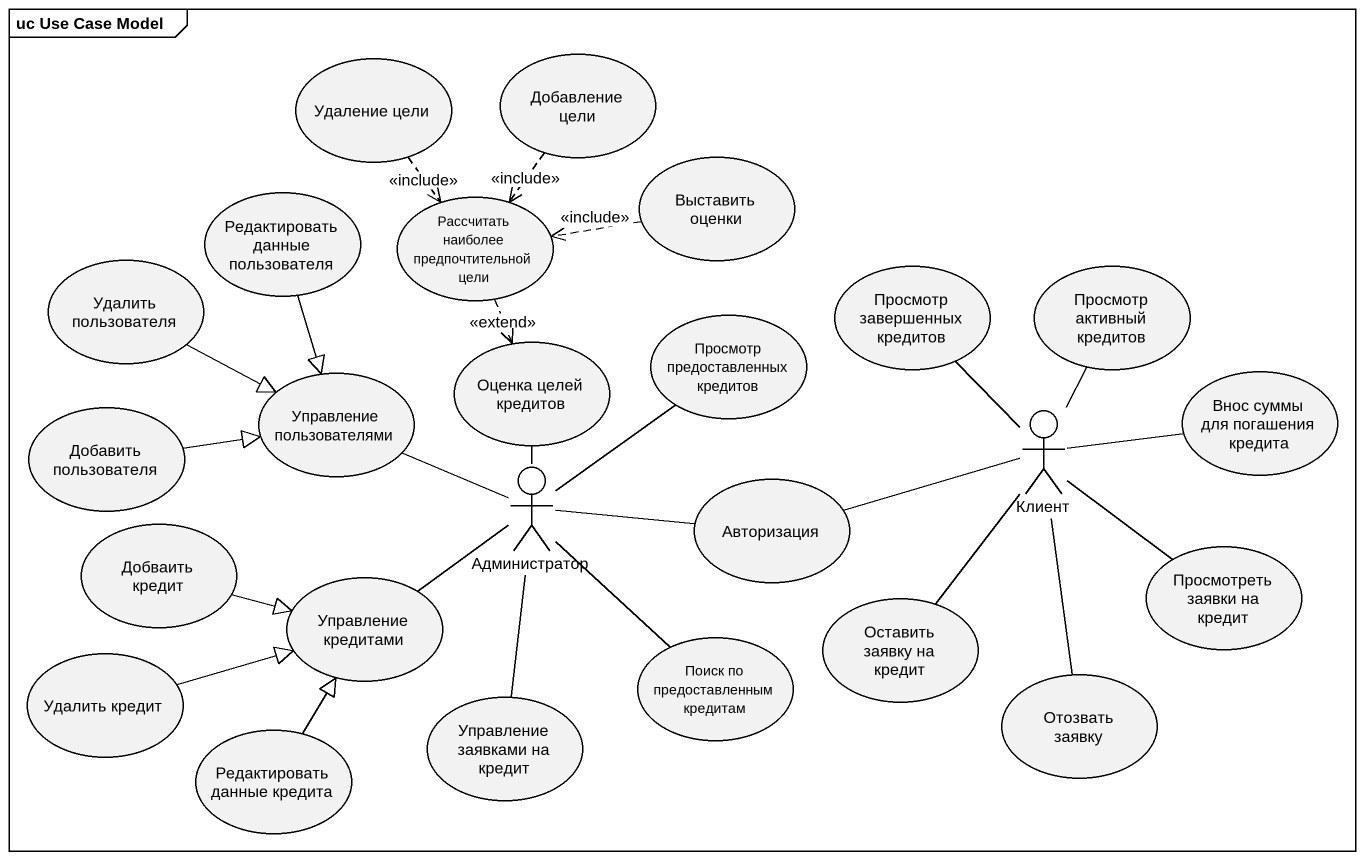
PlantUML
@startuml
mainframe uc Use Case Model
usecase "Удаление цели" as Удаление_цели
usecase "Добавление цели" as Добавление_цели
usecase "Редактировать данные пользователя" as Редактировать_данные
usecase "Выставить оценки" as Выставить_оценки
usecase "Удалить пользователя" as Удалить_пользователя
usecase "Рассчитать наиболее предпочтительной цели" as Рассчитать_наиболее
usecase "Просмотр предоставленных кредитов" as Просмотр_предоставленных
usecase "Просмотр завершенных кредитов" as Просмотр_завершенных
usecase "Просмотр активный кредитов" as Просмотр_активный_кредитов
usecase "Управление пользователями" as Управление_пользователями
usecase "Оценка целей кредитов" as Оценка_целей_кредитов
usecase "Внос суммы для погашения кредита" as Внос_суммы_для_погашения
usecase "Добавить пользователя" as Добавить_пользователя
actor Клиент
usecase "Добваить кредит" as Добваить_кредит
actor Администратор
usecase Авторизация
usecase "Управление кредитами" as Управление_кредитами
usecase "Просмотреть заявки на кредит" as Просмотреть_заявки_на_кредит
usecase "Удалить кредит" as Удалить_кредит
usecase "Поиск по предоставленным кредитам" as Поиск_по_предоставленным
usecase "Оставить заявку на кредит" as Оставить_заявку_на_кредит
usecase "Редактировать данные кредита" as Редактировать_данные_кредита
usecase "Управление заявками на кредит" as Управление_заявками_на
usecase "Отозвать заявку" as Отозвать_заявку
Удаление_цели ..> Рассчитать_наиболее : <<include>>
Добавление_цели ..> Рассчитать_наиболее : <<include>>
Редактировать_данные --|> Управление_пользователями
Выставить_оценки .left.> Рассчитать_наиболее : <<include>>
Удалить_пользователя -right-|> Управление_пользователями
Рассчитать_наиболее ..> Оценка_целей_кредитов : <<extend>>
Просмотр_предоставленных -- Администратор
Просмотр_активный_кредитов -- Клиент
Управление_пользователями -right- Администратор
Оценка_целей_кредитов -- Администратор
Внос_суммы_для_погашения -left- Клиент
Добавить_пользователя -right-|> Управление_пользователями
Клиент -up- Просмотр_завершенных
Добваить_кредит -right-|> Управление_кредитами
Администратор -right- Авторизация
Авторизация -right- Клиент
Управление_кредитами -right- Администратор
Просмотреть_заявки_на_кредит -up- Клиент
Удалить_кредит -right-|> Управление_кредитами
Поиск_по_предоставленным -up- Администратор
Оставить_заявку_на_кредит -up- Клиент
Редактировать_данные_кредита -up-|> Управление_кредитами
Управление_заявками_на -up- Администратор
Отозвать_заявку -up- Клиент
@enduml
